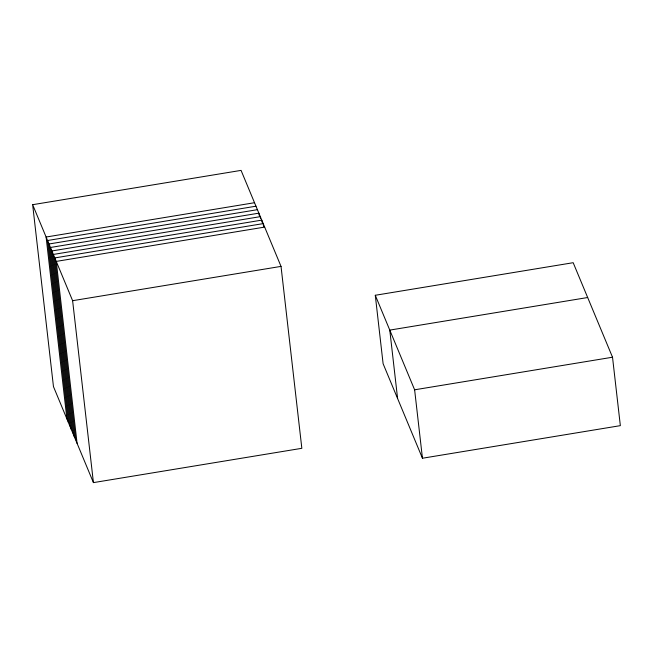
<?xml version="1.0" encoding="UTF-8"?>
<svg xmlns="http://www.w3.org/2000/svg" width="653" height="653" viewBox="0 0 653 653"><rect width="100%" height="100%" fill="white"/><g stroke="black" fill="none" stroke-linecap="round" stroke-linejoin="round"><path stroke-width="0.98" d="M32.65 204.691L241.063 170.384L281.027 266.391L301.841 448.309L93.428 482.616L53.464 386.609L32.65 204.691L72.614 300.698L93.428 482.616M254.523 202.716L46.11 237.031L66.924 418.94M255.968 206.201L47.563 240.508L68.377 422.426M257.421 209.678L49.008 243.993L69.822 425.911M264.669 227.089L56.256 261.404L77.07 443.322M72.614 300.698L281.027 266.391M375.279 295.278L573.179 262.702L612.522 357.224L620.35 425.65L422.45 458.235L383.107 363.713L375.279 295.278L414.622 389.8L422.45 458.235M587.667 297.523L389.776 330.108L397.604 398.534M414.622 389.8L612.522 357.224M263.567 226.64L263.216 223.612L54.803 257.919L75.626 439.836M262 222.151L261.771 220.126L53.358 254.441L74.173 436.351M260.547 218.665L260.318 216.649L51.905 250.956L72.72 432.874M259.102 215.188L258.874 213.164L50.461 247.471L71.275 429.388"/></g></svg>
